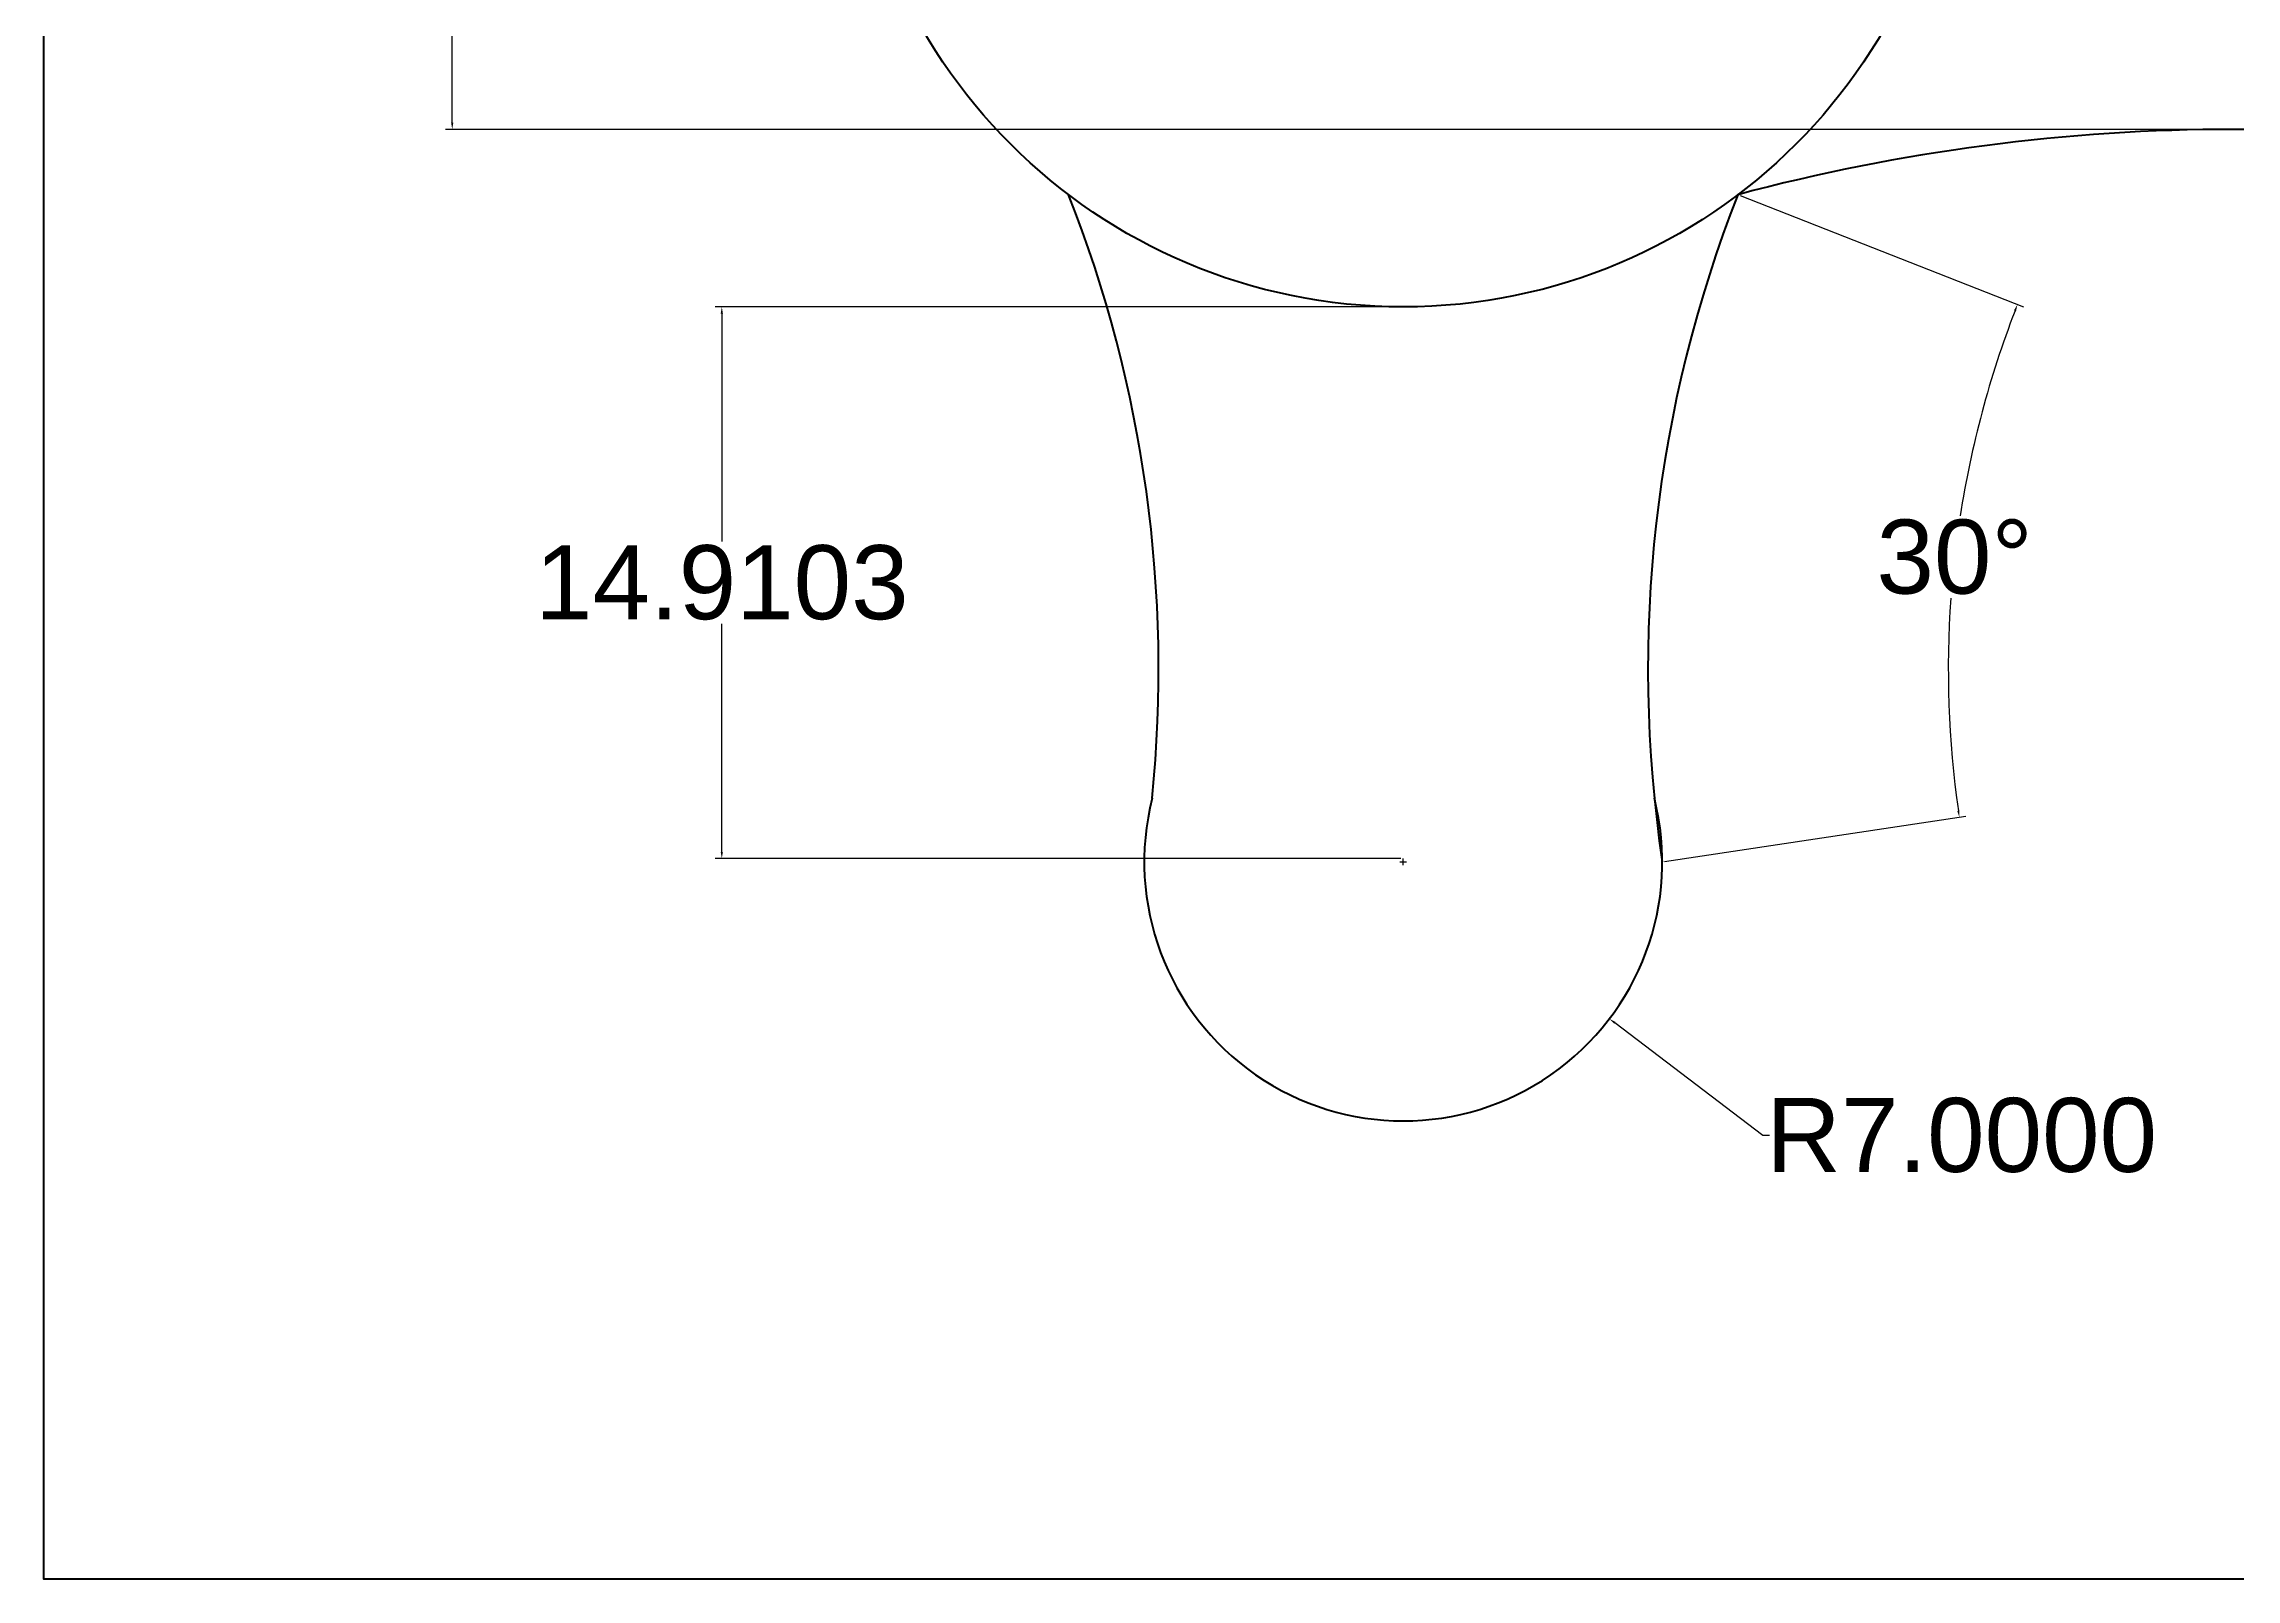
# Model space of a CAD drawing. Header units: inches. Extents: x 0 to 244, y 0 to 89.
# Drawn here: x 0.2 to 59.4, y 0 to 41.5 of the extents above; entities that cross this region are included whole.
import ezdxf

# ---------------------------------------------------------------- set-up
doc = ezdxf.new("R2010")
doc.units = ezdxf.units.IN
doc.header["$MEASUREMENT"] = 0
doc.layers.get('Defpoints').update_dxf_attribs({"color": 10, "lineweight": 100})
doc.layers.add('Layer6', color=2, linetype='Continuous', plot=False)
doc.layers.add('Layer8', color=30, linetype='Continuous', lineweight=50, plot=False)
doc.layers.add('Layer9', color=250, linetype='Continuous', lineweight=50, plot=False)
doc.styles.get("Standard").update_dxf_attribs({"font": 'arial.ttf', "height": 2})
doc.dimstyles.get("Standard").update_dxf_attribs({"dimtxt": 0.18, "dimasz": 0.18, "dimexe": 0.18, "dimexo": 0.0625, "dimgap": 0.09, "dimtad": 0, "dimtih": 1, "dimtoh": 1, "dimdec": 4, "dimzin": 0, "dimdsep": 46, "dimtxsty": 'Standard', "dimcen": 0.09, "dimadec": 0, "dimazin": 0, "dimtfac": 1, "dimtdec": 4, "dimtofl": 0, "dimtmove": 0, "dimatfit": 3, "dimfxl": 1, "dimtolj": 1, "dimtzin": 0, "dimarcsym": 0})

# ---------------------------------------------------------------- blocks, each defined once
blk = doc.blocks.new('*D15')
at = {"layer": 'Defpoints', "color": 0, "transparency": 16777216}
for p in [(36.942, 19.364), (42.513, 15.125)]:
    blk.add_point(p, dxfattribs=at)
at = {"layer": 'Layer6', "color": 0, "lineweight": -2, "transparency": 16777216}
for p, q in [((36.852, 19.364), (37.032, 19.364)), ((36.942, 19.274), (36.942, 19.454)), ((46.656, 11.972), (42.656, 15.016)), ((46.836, 11.972), (46.656, 11.972))]:
    blk.add_line(p, q, dxfattribs=at)
at = {"layer": 'Layer6', "color": 0, "transparency": 16777216}
blk.add_solid([(42.674, 15.04), (42.638, 14.992), (42.513, 15.125)], dxfattribs=at)
at = {"layer": 'Layer6', "color": 0, "transparency": 16777216, "insert": (52.031, 11.972), "char_height": 2, "attachment_point": 5}
blk.add_mtext('\\A1;R7.0000', dxfattribs=at)
blk = doc.blocks.new('*D16')
at = {"layer": 'Defpoints', "color": 0, "transparency": 16777216}
for p in [(36.852, 34.364), (18.527, 19.454), (36.942, 19.454)]:
    blk.add_point(p, dxfattribs=at)
at = {"layer": 'Layer6', "color": 0, "lineweight": -2, "transparency": 16777216}
for p, q in [((36.79, 34.364), (18.347, 34.364)), ((18.527, 34.184), (18.527, 28.021)), ((18.527, 19.634), (18.527, 25.797)), ((36.88, 19.454), (18.347, 19.454))]:
    blk.add_line(p, q, dxfattribs=at)
at = {"layer": 'Layer6', "color": 0, "transparency": 16777216}
for points in [[(18.497, 34.184), (18.557, 34.184), (18.527, 34.364)], [(18.497, 19.634), (18.557, 19.634), (18.527, 19.454)]]:
    blk.add_solid(points, dxfattribs=at)
at = {"layer": 'Layer6', "color": 0, "transparency": 16777216, "insert": (18.527, 26.909), "char_height": 2, "attachment_point": 5}
blk.add_mtext('\\A1;14.9103', dxfattribs=at)
blk = doc.blocks.new('*D17')
at = {"layer": 'Defpoints', "color": 0, "transparency": 16777216}
for p in [(59.397, 59.275), (11.242, 39.162), (59.397, 39.162)]:
    blk.add_point(p, dxfattribs=at)
at = {"layer": 'Layer6', "color": 0, "lineweight": -2, "transparency": 16777216}
for p, q in [((59.335, 59.275), (11.062, 59.275)), ((11.242, 59.095), (11.242, 50.33)), ((11.242, 39.342), (11.242, 48.107)), ((59.335, 39.162), (11.062, 39.162))]:
    blk.add_line(p, q, dxfattribs=at)
at = {"layer": 'Layer6', "color": 0, "transparency": 16777216}
for points in [[(11.212, 59.095), (11.272, 59.095), (11.242, 59.275)], [(11.212, 39.342), (11.272, 39.342), (11.242, 39.162)]]:
    blk.add_solid(points, dxfattribs=at)
at = {"layer": 'Layer6', "color": 0, "transparency": 16777216, "insert": (11.242, 49.219), "char_height": 2, "attachment_point": 5}
blk.add_mtext('\\A1;20.1132', dxfattribs=at)
blk = doc.blocks.new('*D21')
at = {"layer": 'Defpoints', "color": 0, "transparency": 16777216}
for p in [(45.985, 37.396), (52.207, 29.923), (78.612, 24.568), (43.942, 19.364)]:
    blk.add_point(p, dxfattribs=at)
at = {"layer": 'Layer6', "color": 0, "lineweight": -2, "transparency": 16777216}
for p, q in [((46.043, 37.373), (53.706, 34.361)), ((44.004, 19.373), (52.147, 20.596))]:
    blk.add_line(p, q, dxfattribs=at)
for start, end in [(158.91982, 171.15112), (175.91172, 188.15423)]:
    blk.add_arc((78.612, 24.568), 26.942, start, end, dxfattribs=at)
at = {"layer": 'Layer6', "color": 0, "transparency": 16777216}
for points in [[(53.445, 34.27), (53.501, 34.248), (53.538, 34.426)], [(51.972, 20.751), (51.913, 20.743), (51.969, 20.569)]]:
    blk.add_solid(points, dxfattribs=at)
at = {"layer": 'Layer6', "color": 0, "transparency": 16777216, "insert": (51.841, 27.601), "char_height": 2, "attachment_point": 5}
blk.add_mtext('\\A1;30°', dxfattribs=at)

msp = doc.modelspace()

# ---------------------------------------------------------------- linework, layer by layer
at = {"layer": 'Layer8'}
msp.add_lwpolyline([(0.20621, 80.3939), (120.72765, 80.3939), (120.72765, -0.01953), (0.20621, -0.01953)], close=True, dxfattribs=at)
at = {"layer": 'Layer9'}
msp.add_circle((36.94208, 49.36415), 15, dxfattribs=at)
for centre, radius, start, end in [((59.39708, -12.65909), 51.82115, 75, 105), ((-4.72771, 24.56849), 35.05823, 354.2988586, 21.4629749), ((78.61187, 24.56849), 35.05823, 158.5370251, 188.5370251), ((36.94208, 19.36415), 7, 165.7618335, 14.2381665)]:
    msp.add_arc(centre, radius, start, end, dxfattribs=at)

# ---------------------------------------------------------------- dimensions: what is measured, and where the dimension line sits
at = {"layer": 'Layer6'}
for base, p1, p2, picture, middle in [((11.24183, 39.16205), (59.39708, 59.27522), (59.39708, 39.16205), '*D17', (11.24183, 49.21863)), ((18.52694, 19.45415), (36.85208, 34.36442), (36.94208, 19.45415), '*D16', (18.52694, 26.90928))]:
    dim = msp.add_linear_dim(base=base, p1=p1, p2=p2, angle=90, dimstyle='Standard', dxfattribs=at)
    dim.commit()
    dim.dimension.update_dxf_attribs({"geometry": picture, "text_midpoint": middle})
dim = msp.add_angular_dim_3p(base=(52.20747, 29.92276), center=(78.61187, 24.56849), p1=(45.98478, 37.39629), p2=(43.94208, 19.36415), dimstyle='Standard', dxfattribs=at)
dim.commit()
dim.dimension.update_dxf_attribs({"geometry": '*D21', "text_midpoint": (51.8413, 27.60109)})
dim = msp.add_radius_dim(center=(36.94208, 19.36415), mpoint=(42.51252, 15.12502), dimstyle='Standard', dxfattribs=at)
dim.commit()
dim.dimension.update_dxf_attribs({"geometry": '*D15', "text_midpoint": (52.03061, 11.97215), "dimtype": 164})

doc.saveas('drawing.dxf')
